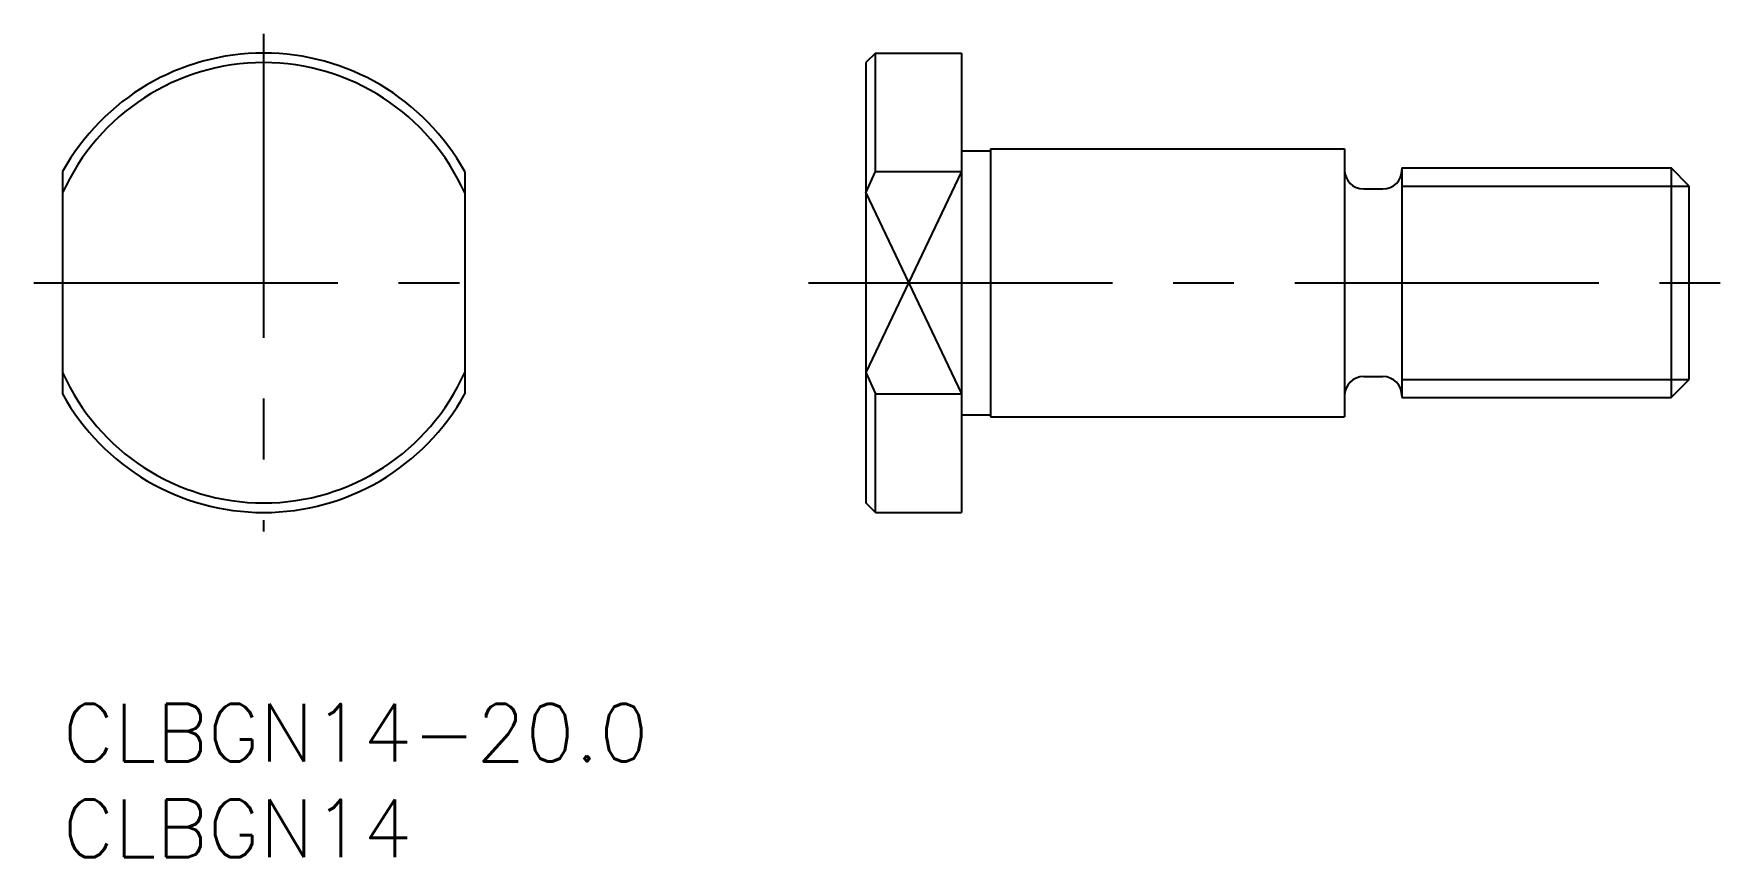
# Model space of a CAD drawing. Extents: x -1.5 to 87, y -8 to 35.
import ezdxf

# ---------------------------------------------------------------- set-up
doc = ezdxf.new("R2010")
doc.units = 0
doc.header["$LTSCALE"] = 0.5
doc.linetypes.add('CENTER', pattern=[50.8, 31.75, -6.35, 6.35, -6.35])
for name, color, linetype in [('MSM_CENTER', 1, 'CENTER'), ('MSM_CONTINUOUS', 7, 'CONTINUOUS'), ('MSM_NARROW', 5, 'CONTINUOUS'), ('MSM_PART_NUMBER', 7, 'CONTINUOUS')]:
    doc.layers.add(name, color=color, linetype=linetype)
doc.styles.get("Standard").update_dxf_attribs({"font": 'txt.shx', "height": 3, "bigfont": 'bigfont.shx'})

# ---------------------------------------------------------------- blocks, each defined once
blk = doc.blocks.new('*U6')
at = {"layer": 'MSM_PART_NUMBER'}
blk.add_text('CLBGN14-20.0', height=3, dxfattribs=at).set_placement((0, -3))
blk = doc.blocks.new('*U7')
at = {"layer": 'MSM_PART_NUMBER'}
blk.add_text('CLBGN14', height=3, dxfattribs=at).set_placement((0, -8))

msp = doc.modelspace()

# ---------------------------------------------------------------- linework, layer by layer
at = {"layer": 'MSM_CENTER'}
for p, q in [((10.5, 35), (10.5, 9)), ((-1.5, 22), (22.5, 22)), ((38.956, 22), (87.042, 22))]:
    msp.add_line(p, q, dxfattribs=at)
at = {"layer": 'MSM_CONTINUOUS'}
for p, q in [((42.456, 34), (41.956, 33.5)), ((42.456, 34), (46.956, 34)), ((42.456, 27.809), (42.456, 34)), ((46.956, 34), (46.956, 10)), ((41.956, 33.5), (41.956, 10.5)), ((46.956, 28.9), (48.456, 28.9)), ((48.456, 29), (48.456, 15)), ((48.456, 29), (66.956, 29)), ((66.956, 29), (66.956, 15)), ((0, 27.809), (0, 16.191)), ((21, 27.809), (21, 16.191)), ((41.956, 26.69), (42.456, 27.809)), ((42.456, 27.809), (46.956, 27.809)), ((69.956, 28), (69.956, 16)), ((69.956, 28), (84.009, 28)), ((84.956, 27.053), (84.009, 28)), ((84.009, 28), (84.009, 16)), ((67.956, 26.9), (68.956, 26.9)), ((84.956, 16.947), (84.956, 27.053)), ((41.956, 17.31), (42.456, 16.191)), ((67.956, 17.1), (68.956, 17.1)), ((84.009, 16), (84.956, 16.947)), ((42.456, 16.191), (46.956, 16.191)), ((42.456, 10), (42.456, 16.191)), ((69.956, 16), (84.009, 16)), ((46.956, 15.1), (48.456, 15.1)), ((48.456, 15), (66.956, 15)), ((42.456, 10), (41.956, 10.5)), ((42.456, 10), (46.956, 10))]:
    msp.add_line(p, q, dxfattribs=at)
for centre, radius, start, end in [((10.5, 22), 12, 28.95502, 151.04498), ((10.5, 22), 11.5, 24.07061, 155.92939), ((67.956, 27.9), 1, 180, 270), ((68.956, 27.9), 1, 270, 0), ((10.5, 22), 11.5, 204.07061, 335.92939), ((67.956, 16.1), 1, 90, 180), ((68.956, 16.1), 1, 0, 90), ((10.5, 22), 12, 208.95502, 331.04498)]:
    msp.add_arc(centre, radius, start, end, dxfattribs=at)
at = {"layer": 'MSM_NARROW'}
for p, q in [((46.956, 27.809), (41.956, 17.31)), ((41.956, 26.69), (46.956, 16.191)), ((69.956, 27.053), (84.956, 27.053)), ((69.956, 16.947), (84.956, 16.947))]:
    msp.add_line(p, q, dxfattribs=at)

# ---------------------------------------------------------------- block references
at = {"layer": 'MSM_CONTINUOUS'}
for name in ['*U6', '*U7']:
    msp.add_blockref(name, (0, 0), dxfattribs=at)

doc.saveas('drawing.dxf')
